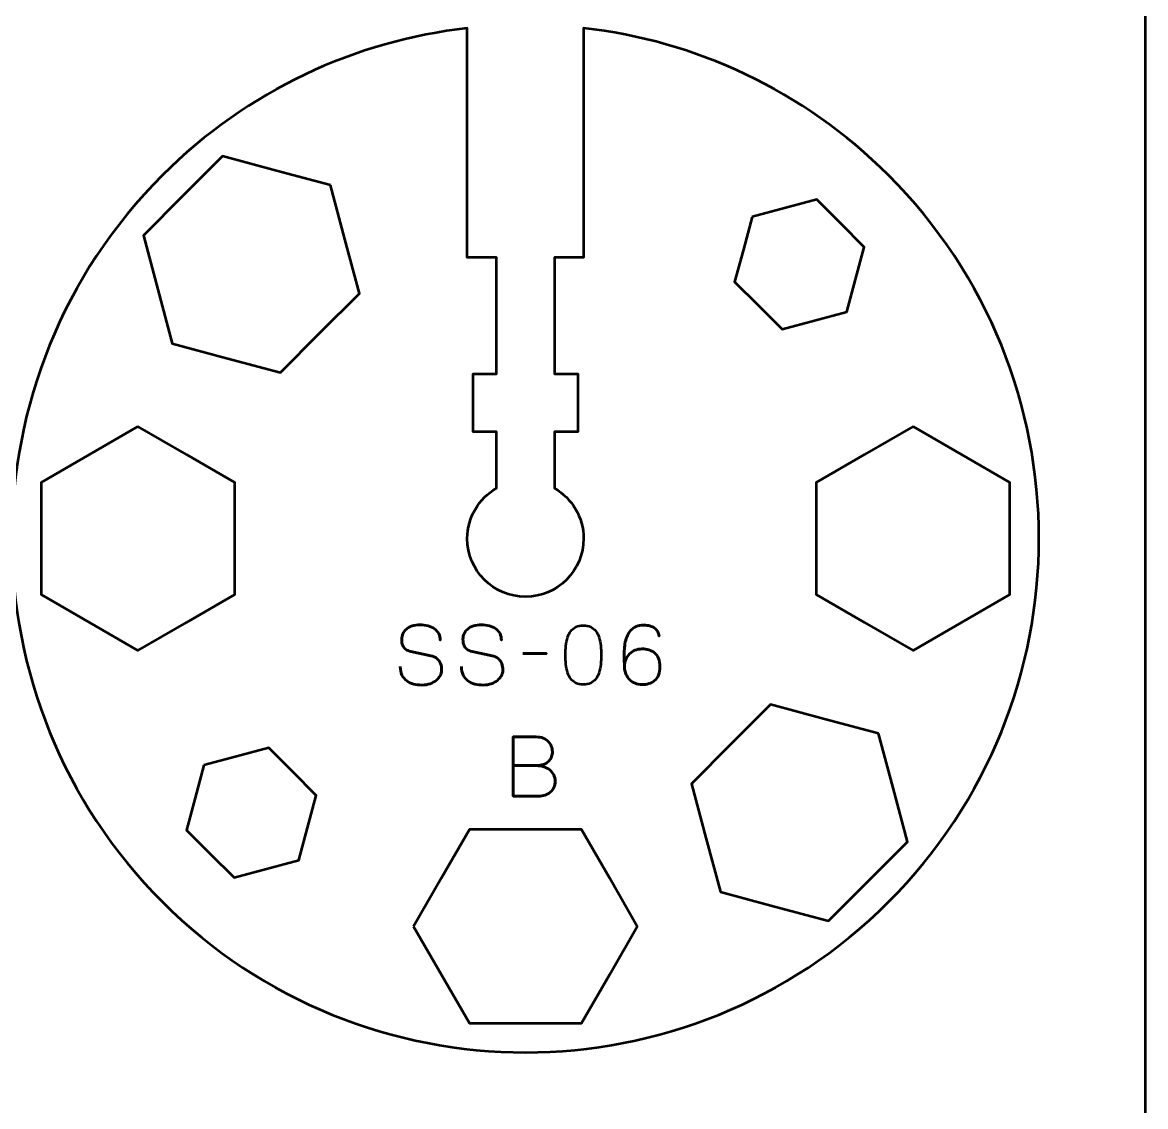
# Model space of a CAD drawing. Header units: centimetres. Extents: x -21 to 0, y -29.7 to 0.
# Drawn here: x -5.8 to 0, y -22.98 to -17.39 of the extents above; entities that cross this region are included whole.
import ezdxf

# ---------------------------------------------------------------- set-up
doc = ezdxf.new("R2010")
doc.units = ezdxf.units.CM
doc.header["$MEASUREMENT"] = 0
doc.layers.add('Layer 1', color=7, linetype='Continuous')

msp = doc.modelspace()

# ---------------------------------------------------------------- linework, layer by layer
at = {"layer": 'Layer 1', "color": 1, "lineweight": 53}
msp.add_open_spline([(-21.00003, -29.19995), (-21.00003, -29.19995), (-21.00003, -2.29992), (-21.00003, -2.29992), (-21.00003, -2.29992), (-21.00003, -2.21709), (-20.93286, -2.14992), (-20.85003, -2.14992), (-20.85003, -2.14992), (-20.7672, -2.14992), (-20.70003, -2.08275), (-20.70003, -1.99992), (-20.70003, -1.99992), (-20.70003, -1.91709), (-20.7672, -1.84992), (-20.85003, -1.84992), (-20.85003, -1.84992), (-20.93286, -1.84992), (-21.00003, -1.78275), (-21.00003, -1.69992), (-21.00003, -1.69992), (-21.00003, -1.61709), (-20.93286, -1.54992), (-20.85003, -1.54992), (-20.85003, -1.54992), (-20.7672, -1.54992), (-20.70003, -1.48275), (-20.70003, -1.39992), (-20.70003, -1.39992), (-20.70003, -1.31709), (-20.7672, -1.24992), (-20.85003, -1.24992), (-20.85003, -1.24992), (-20.93286, -1.24992), (-21.00003, -1.18275), (-21.00003, -1.09992), (-21.00003, -1.09992), (-21.00003, -1.09992), (-21.00003, -0.49992), (-21.00003, -0.49992), (-21.00003, -0.49992), (-21.00003, -0.22295), (-20.77694, 0.00004), (-20.49994, 0.00004), (-20.49994, 0.00004), (-20.49994, 0.00004), (-0.50008, 0.00004), (-0.50008, 0.00004), (-0.50008, 0.00004), (-0.22294, 0.00004), (0.00002, -0.22295), (0.00002, -0.49992), (0.00002, -0.49992), (0.00002, -0.49992), (0.00002, -29.19995), (0.00002, -29.19995), (0.00002, -29.19995), (0.00002, -29.47695), (-0.22294, -29.70004), (-0.50008, -29.70004), (-0.50008, -29.70004), (-0.50008, -29.70004), (-20.49994, -29.70004), (-20.49994, -29.70004), (-20.49994, -29.70004), (-20.77694, -29.70004), (-21.00003, -29.47695), (-21.00003, -29.19995)], degree=3, knots=[0, 0, 0, 0, 0.0588235, 0.0588235, 0.0588235, 0.0588235, 0.1176471, 0.1176471, 0.1176471, 0.1176471, 0.1764706, 0.1764706, 0.1764706, 0.1764706, 0.2352941, 0.2352941, 0.2352941, 0.2352941, 0.2941176, 0.2941176, 0.2941176, 0.2941176, 0.3529412, 0.3529412, 0.3529412, 0.3529412, 0.4117647, 0.4117647, 0.4117647, 0.4117647, 0.4705882, 0.4705882, 0.4705882, 0.4705882, 0.5294118, 0.5294118, 0.5294118, 0.5294118, 0.5882353, 0.5882353, 0.5882353, 0.5882353, 0.6470588, 0.6470588, 0.6470588, 0.6470588, 0.7058824, 0.7058824, 0.7058824, 0.7058824, 0.7647059, 0.7647059, 0.7647059, 0.7647059, 0.8235294, 0.8235294, 0.8235294, 0.8235294, 0.8823529, 0.8823529, 0.8823529, 0.8823529, 0.9411765, 0.9411765, 0.9411765, 0.9411765, 1, 1, 1, 1], dxfattribs=at)
at = {"layer": 'Layer 1', "color": 3, "lineweight": 53}
msp.add_open_spline([(-5.0738, -18.17608), (-4.63287, -17.73515), (-4.07507, -17.48229), (-3.5, -17.41718), (-3.5, -17.41718), (-3.5, -17.41718), (-3.5, -18.59992), (-3.5, -18.59992), (-3.5, -18.59992), (-3.5, -18.59992), (-3.34999, -18.59992), (-3.34999, -18.59992), (-3.34999, -18.59992), (-3.34999, -18.59992), (-3.34999, -19.19986), (-3.34999, -19.19986), (-3.34999, -19.19986), (-3.34999, -19.19986), (-3.47, -19.19986), (-3.47, -19.19986), (-3.47, -19.19986), (-3.47, -19.19986), (-3.47, -19.49986), (-3.47, -19.49986), (-3.47, -19.49986), (-3.47, -19.49986), (-3.34999, -19.49986), (-3.34999, -19.49986), (-3.34999, -19.49986), (-3.34999, -19.49986), (-3.34999, -19.79001), (-3.34999, -19.79001), (-3.34999, -19.79001), (-3.43965, -19.84189), (-3.49999, -19.93884), (-3.49999, -20.04986), (-3.49999, -20.04986), (-3.49999, -20.21552), (-3.36565, -20.34986), (-3.19999, -20.34986), (-3.19999, -20.34986), (-3.03433, -20.34986), (-2.89999, -20.21552), (-2.89999, -20.04986), (-2.89999, -20.04986), (-2.89999, -19.93884), (-2.96033, -19.84189), (-3.04999, -19.79001), (-3.04999, -19.79001), (-3.04999, -19.79001), (-3.04999, -19.49986), (-3.04999, -19.49986), (-3.04999, -19.49986), (-3.04999, -19.49986), (-2.93, -19.49986), (-2.93, -19.49986), (-2.93, -19.49986), (-2.93, -19.49986), (-2.93, -19.19986), (-2.93, -19.19986), (-2.93, -19.19986), (-2.93, -19.19986), (-3.04999, -19.19986), (-3.04999, -19.19986), (-3.04999, -19.19986), (-3.04999, -19.19986), (-3.04999, -18.59992), (-3.04999, -18.59992), (-3.04999, -18.59992), (-3.04999, -18.59992), (-2.9, -18.59992), (-2.9, -18.59992), (-2.9, -18.59992), (-2.9, -18.59992), (-2.9, -17.41716), (-2.9, -17.41716), (-2.9, -17.41716), (-2.32492, -17.48224), (-1.7671, -17.73515), (-1.32614, -18.17611), (-1.32614, -18.17611), (-0.29144, -19.21081), (-0.29144, -20.88905), (-1.32614, -21.92375), (-1.32614, -21.92375), (-2.36087, -22.95848), (-4.0391, -22.95848), (-5.0738, -21.92378), (-5.0738, -21.92378), (-6.10853, -20.88905), (-6.10853, -19.21081), (-5.0738, -18.17608)], degree=3, knots=[0, 0, 0, 0, 0.0434783, 0.0434783, 0.0434783, 0.0434783, 0.0869565, 0.0869565, 0.0869565, 0.0869565, 0.1304348, 0.1304348, 0.1304348, 0.1304348, 0.173913, 0.173913, 0.173913, 0.173913, 0.2173913, 0.2173913, 0.2173913, 0.2173913, 0.2608696, 0.2608696, 0.2608696, 0.2608696, 0.3043478, 0.3043478, 0.3043478, 0.3043478, 0.3478261, 0.3478261, 0.3478261, 0.3478261, 0.3913043, 0.3913043, 0.3913043, 0.3913043, 0.4347826, 0.4347826, 0.4347826, 0.4347826, 0.4782609, 0.4782609, 0.4782609, 0.4782609, 0.5217391, 0.5217391, 0.5217391, 0.5217391, 0.5652174, 0.5652174, 0.5652174, 0.5652174, 0.6086957, 0.6086957, 0.6086957, 0.6086957, 0.6521739, 0.6521739, 0.6521739, 0.6521739, 0.6956522, 0.6956522, 0.6956522, 0.6956522, 0.7391304, 0.7391304, 0.7391304, 0.7391304, 0.7826087, 0.7826087, 0.7826087, 0.7826087, 0.826087, 0.826087, 0.826087, 0.826087, 0.8695652, 0.8695652, 0.8695652, 0.8695652, 0.9130435, 0.9130435, 0.9130435, 0.9130435, 0.9565217, 0.9565217, 0.9565217, 0.9565217, 1, 1, 1, 1], dxfattribs=at)
at = {"layer": 'Layer 1', "lineweight": 53}
for points in [[(-4.20596, -18.22746), (-4.20596, -18.22746), (-4.13125, -18.5063), (-4.13125, -18.5063), (-4.13125, -18.5063), (-4.13125, -18.5063), (-4.05653, -18.78514), (-4.05653, -18.78514), (-4.05653, -18.78514), (-4.05653, -18.78514), (-4.26066, -18.98926), (-4.26066, -18.98926), (-4.26066, -18.98926), (-4.26066, -18.98926), (-4.46478, -19.19339), (-4.46478, -19.19339), (-4.46478, -19.19339), (-4.46478, -19.19339), (-4.74362, -19.11867), (-4.74362, -19.11867), (-4.74362, -19.11867), (-4.74362, -19.11867), (-5.02246, -19.04396), (-5.02246, -19.04396), (-5.02246, -19.04396), (-5.02246, -19.04396), (-5.09717, -18.76512), (-5.09717, -18.76512), (-5.09717, -18.76512), (-5.09717, -18.76512), (-5.17189, -18.48628), (-5.17189, -18.48628), (-5.17189, -18.48628), (-5.17189, -18.48628), (-4.96776, -18.28216), (-4.96776, -18.28216), (-4.96776, -18.28216), (-4.96776, -18.28216), (-4.76364, -18.07803), (-4.76364, -18.07803), (-4.76364, -18.07803), (-4.76364, -18.07803), (-4.4848, -18.15275), (-4.4848, -18.15275), (-4.4848, -18.15275), (-4.4848, -18.15275), (-4.20596, -18.22746), (-4.20596, -18.22746)], [(-2.03073, -18.39077), (-2.03073, -18.39077), (-1.86343, -18.34594), (-1.86343, -18.34594), (-1.86343, -18.34594), (-1.86343, -18.34594), (-1.69613, -18.30111), (-1.69613, -18.30111), (-1.69613, -18.30111), (-1.69613, -18.30111), (-1.57365, -18.42358), (-1.57365, -18.42358), (-1.57365, -18.42358), (-1.57365, -18.42358), (-1.45118, -18.54606), (-1.45118, -18.54606), (-1.45118, -18.54606), (-1.45118, -18.54606), (-1.49601, -18.71336), (-1.49601, -18.71336), (-1.49601, -18.71336), (-1.49601, -18.71336), (-1.54084, -18.88066), (-1.54084, -18.88066), (-1.54084, -18.88066), (-1.54084, -18.88066), (-1.70814, -18.92549), (-1.70814, -18.92549), (-1.70814, -18.92549), (-1.70814, -18.92549), (-1.87544, -18.97032), (-1.87544, -18.97032), (-1.87544, -18.97032), (-1.87544, -18.97032), (-1.99792, -18.84785), (-1.99792, -18.84785), (-1.99792, -18.84785), (-1.99792, -18.84785), (-2.12039, -18.72537), (-2.12039, -18.72537), (-2.12039, -18.72537), (-2.12039, -18.72537), (-2.07556, -18.55807), (-2.07556, -18.55807), (-2.07556, -18.55807), (-2.07556, -18.55807), (-2.03073, -18.39077), (-2.03073, -18.39077)], [(-5.2, -19.47257), (-5.2, -19.47257), (-4.95, -19.61691), (-4.95, -19.61691), (-4.95, -19.61691), (-4.95, -19.61691), (-4.7, -19.76125), (-4.7, -19.76125), (-4.7, -19.76125), (-4.7, -19.76125), (-4.7, -20.04992), (-4.7, -20.04992), (-4.7, -20.04992), (-4.7, -20.04992), (-4.7, -20.3386), (-4.7, -20.3386), (-4.7, -20.3386), (-4.7, -20.3386), (-4.95, -20.48294), (-4.95, -20.48294), (-4.95, -20.48294), (-4.95, -20.48294), (-5.2, -20.62727), (-5.2, -20.62727), (-5.2, -20.62727), (-5.2, -20.62727), (-5.44999, -20.48294), (-5.44999, -20.48294), (-5.44999, -20.48294), (-5.44999, -20.48294), (-5.7, -20.3386), (-5.7, -20.3386), (-5.7, -20.3386), (-5.7, -20.3386), (-5.7, -20.04992), (-5.7, -20.04992), (-5.7, -20.04992), (-5.7, -20.04992), (-5.7, -19.76125), (-5.7, -19.76125), (-5.7, -19.76125), (-5.7, -19.76125), (-5.44999, -19.61691), (-5.44999, -19.61691), (-5.44999, -19.61691), (-5.44999, -19.61691), (-5.2, -19.47257), (-5.2, -19.47257)], [(-1.2, -19.47257), (-1.2, -19.47257), (-0.95, -19.61691), (-0.95, -19.61691), (-0.95, -19.61691), (-0.95, -19.61691), (-0.7, -19.76125), (-0.7, -19.76125), (-0.7, -19.76125), (-0.7, -19.76125), (-0.7, -20.04992), (-0.7, -20.04992), (-0.7, -20.04992), (-0.7, -20.04992), (-0.7, -20.3386), (-0.7, -20.3386), (-0.7, -20.3386), (-0.7, -20.3386), (-0.95, -20.48294), (-0.95, -20.48294), (-0.95, -20.48294), (-0.95, -20.48294), (-1.2, -20.62727), (-1.2, -20.62727), (-1.2, -20.62727), (-1.2, -20.62727), (-1.44999, -20.48294), (-1.44999, -20.48294), (-1.44999, -20.48294), (-1.44999, -20.48294), (-1.7, -20.3386), (-1.7, -20.3386), (-1.7, -20.3386), (-1.7, -20.3386), (-1.7, -20.04992), (-1.7, -20.04992), (-1.7, -20.04992), (-1.7, -20.04992), (-1.7, -19.76125), (-1.7, -19.76125), (-1.7, -19.76125), (-1.7, -19.76125), (-1.44999, -19.61691), (-1.44999, -19.61691), (-1.44999, -19.61691), (-1.44999, -19.61691), (-1.2, -19.47257), (-1.2, -19.47257)], [(-1.37753, -21.05589), (-1.37753, -21.05589), (-1.30282, -21.33473), (-1.30282, -21.33473), (-1.30282, -21.33473), (-1.30282, -21.33473), (-1.2281, -21.61357), (-1.2281, -21.61357), (-1.2281, -21.61357), (-1.2281, -21.61357), (-1.43223, -21.81769), (-1.43223, -21.81769), (-1.43223, -21.81769), (-1.43223, -21.81769), (-1.63635, -22.02182), (-1.63635, -22.02182), (-1.63635, -22.02182), (-1.63635, -22.02182), (-1.91519, -21.9471), (-1.91519, -21.9471), (-1.91519, -21.9471), (-1.91519, -21.9471), (-2.19403, -21.87239), (-2.19403, -21.87239), (-2.19403, -21.87239), (-2.19403, -21.87239), (-2.26874, -21.59355), (-2.26874, -21.59355), (-2.26874, -21.59355), (-2.26874, -21.59355), (-2.34346, -21.31471), (-2.34346, -21.31471), (-2.34346, -21.31471), (-2.34346, -21.31471), (-2.13934, -21.11058), (-2.13934, -21.11058), (-2.13934, -21.11058), (-2.13934, -21.11058), (-1.93521, -20.90646), (-1.93521, -20.90646), (-1.93521, -20.90646), (-1.93521, -20.90646), (-1.65637, -20.98118), (-1.65637, -20.98118), (-1.65637, -20.98118), (-1.65637, -20.98118), (-1.37753, -21.05589), (-1.37753, -21.05589)], [(-4.85915, -21.21918), (-4.85915, -21.21918), (-4.69185, -21.17435), (-4.69185, -21.17435), (-4.69185, -21.17435), (-4.69185, -21.17435), (-4.52455, -21.12952), (-4.52455, -21.12952), (-4.52455, -21.12952), (-4.52455, -21.12952), (-4.40207, -21.25199), (-4.40207, -21.25199), (-4.40207, -21.25199), (-4.40207, -21.25199), (-4.2796, -21.37447), (-4.2796, -21.37447), (-4.2796, -21.37447), (-4.2796, -21.37447), (-4.32443, -21.54177), (-4.32443, -21.54177), (-4.32443, -21.54177), (-4.32443, -21.54177), (-4.36926, -21.70907), (-4.36926, -21.70907), (-4.36926, -21.70907), (-4.36926, -21.70907), (-4.53656, -21.7539), (-4.53656, -21.7539), (-4.53656, -21.7539), (-4.53656, -21.7539), (-4.70386, -21.79873), (-4.70386, -21.79873), (-4.70386, -21.79873), (-4.70386, -21.79873), (-4.82634, -21.67626), (-4.82634, -21.67626), (-4.82634, -21.67626), (-4.82634, -21.67626), (-4.94881, -21.55378), (-4.94881, -21.55378), (-4.94881, -21.55378), (-4.94881, -21.55378), (-4.90398, -21.38648), (-4.90398, -21.38648), (-4.90398, -21.38648), (-4.90398, -21.38648), (-4.85915, -21.21918), (-4.85915, -21.21918)], [(-3.77735, -22.04992), (-3.77735, -22.04992), (-3.63301, -21.79993), (-3.63301, -21.79993), (-3.63301, -21.79993), (-3.63301, -21.79993), (-3.48867, -21.54992), (-3.48867, -21.54992), (-3.48867, -21.54992), (-3.48867, -21.54992), (-3.2, -21.54992), (-3.2, -21.54992), (-3.2, -21.54992), (-3.2, -21.54992), (-2.91132, -21.54992), (-2.91132, -21.54992), (-2.91132, -21.54992), (-2.91132, -21.54992), (-2.76698, -21.79993), (-2.76698, -21.79993), (-2.76698, -21.79993), (-2.76698, -21.79993), (-2.62265, -22.04992), (-2.62265, -22.04992), (-2.62265, -22.04992), (-2.62265, -22.04992), (-2.76698, -22.29992), (-2.76698, -22.29992), (-2.76698, -22.29992), (-2.76698, -22.29992), (-2.91132, -22.54992), (-2.91132, -22.54992), (-2.91132, -22.54992), (-2.91132, -22.54992), (-3.2, -22.54992), (-3.2, -22.54992), (-3.2, -22.54992), (-3.2, -22.54992), (-3.48867, -22.54992), (-3.48867, -22.54992), (-3.48867, -22.54992), (-3.48867, -22.54992), (-3.63301, -22.29992), (-3.63301, -22.29992), (-3.63301, -22.29992), (-3.63301, -22.29992), (-3.77735, -22.04992), (-3.77735, -22.04992)]]:
    msp.add_open_spline(points, degree=3, knots=[0, 0, 0, 0, 0.0833333, 0.0833333, 0.0833333, 0.0833333, 0.1666667, 0.1666667, 0.1666667, 0.1666667, 0.25, 0.25, 0.25, 0.25, 0.3333333, 0.3333333, 0.3333333, 0.3333333, 0.4166667, 0.4166667, 0.4166667, 0.4166667, 0.5, 0.5, 0.5, 0.5, 0.5833333, 0.5833333, 0.5833333, 0.5833333, 0.6666667, 0.6666667, 0.6666667, 0.6666667, 0.75, 0.75, 0.75, 0.75, 0.8333333, 0.8333333, 0.8333333, 0.8333333, 0.9166667, 0.9166667, 0.9166667, 0.9166667, 1, 1, 1, 1], dxfattribs=at)
at = {"layer": 'Layer 1', "color": 5, "lineweight": 53}
for points, knots in [([(-3.84624, -20.71048), (-3.8461, -20.72735), (-3.84314, -20.74181), (-3.83721, -20.75388), (-3.83721, -20.75388), (-3.83135, -20.76587), (-3.82317, -20.77568), (-3.81287, -20.7833), (-3.81287, -20.7833), (-3.8025, -20.79085), (-3.79057, -20.79642), (-3.7771, -20.80002), (-3.7771, -20.80002), (-3.76369, -20.80355), (-3.7493, -20.80531), (-3.73406, -20.80531), (-3.73406, -20.80531), (-3.71868, -20.80524), (-3.70485, -20.80298), (-3.6925, -20.79868), (-3.6925, -20.79868), (-3.68022, -20.79437), (-3.66971, -20.78859), (-3.66089, -20.78132), (-3.66089, -20.78132), (-3.65214, -20.77405), (-3.64537, -20.76594), (-3.64057, -20.75691), (-3.64057, -20.75691), (-3.63577, -20.74788), (-3.63323, -20.73864), (-3.63288, -20.72911), (-3.63288, -20.72911), (-3.63246, -20.71662), (-3.63429, -20.70519), (-3.63831, -20.69489), (-3.63831, -20.69489), (-3.64234, -20.68459), (-3.64855, -20.67598), (-3.65694, -20.66893), (-3.65694, -20.66893), (-3.66527, -20.66187), (-3.67578, -20.65693), (-3.68834, -20.65418), (-3.68834, -20.65418), (-3.68834, -20.65418), (-3.79205, -20.63174), (-3.79205, -20.63174), (-3.79205, -20.63174), (-3.80179, -20.6297), (-3.81019, -20.62624), (-3.8171, -20.62144), (-3.8171, -20.62144), (-3.82402, -20.61658), (-3.82938, -20.60987), (-3.83305, -20.60126), (-3.83305, -20.60126), (-3.83672, -20.59273), (-3.83862, -20.58186), (-3.83862, -20.56867), (-3.83862, -20.56867), (-3.83862, -20.55865), (-3.83657, -20.5492), (-3.83241, -20.54031), (-3.83241, -20.54031), (-3.82832, -20.53142), (-3.82225, -20.52358), (-3.81428, -20.51667), (-3.81428, -20.51667), (-3.80631, -20.50983), (-3.79643, -20.50446), (-3.78472, -20.50058), (-3.78472, -20.50058), (-3.77293, -20.49663), (-3.75946, -20.49466), (-3.74422, -20.49459), (-3.74422, -20.49459), (-3.72891, -20.49459), (-3.71487, -20.49635), (-3.70203, -20.49988), (-3.70203, -20.49988), (-3.68926, -20.50341), (-3.67818, -20.50849), (-3.66887, -20.51526), (-3.66887, -20.51526), (-3.65955, -20.52203), (-3.65236, -20.53036), (-3.64742, -20.54009), (-3.64742, -20.54009), (-3.64248, -20.5499), (-3.64015, -20.56112), (-3.6405, -20.57375), (-3.6405, -20.57375), (-3.64015, -20.56112), (-3.64248, -20.5499), (-3.64742, -20.54009), (-3.64742, -20.54009), (-3.65236, -20.53036), (-3.65955, -20.52203), (-3.66887, -20.51526), (-3.66887, -20.51526), (-3.67818, -20.50849), (-3.68926, -20.50341), (-3.70203, -20.49988), (-3.70203, -20.49988), (-3.71487, -20.49635), (-3.72891, -20.49459), (-3.74422, -20.49459), (-3.74422, -20.49459), (-3.75946, -20.49466), (-3.77293, -20.49663), (-3.78472, -20.50058), (-3.78472, -20.50058), (-3.79643, -20.50446), (-3.80631, -20.50983), (-3.81428, -20.51667), (-3.81428, -20.51667), (-3.82225, -20.52358), (-3.82832, -20.53142), (-3.83241, -20.54031), (-3.83241, -20.54031), (-3.83657, -20.5492), (-3.83862, -20.55865), (-3.83862, -20.56867), (-3.83862, -20.56867), (-3.83862, -20.58186), (-3.83679, -20.59273), (-3.83326, -20.60119), (-3.83326, -20.60119), (-3.82966, -20.60973), (-3.82437, -20.61636), (-3.81745, -20.62123), (-3.81745, -20.62123), (-3.81054, -20.62603), (-3.80207, -20.62956), (-3.79205, -20.63174), (-3.79205, -20.63174), (-3.79205, -20.63174), (-3.68834, -20.65418), (-3.68834, -20.65418), (-3.68834, -20.65418), (-3.6755, -20.65693), (-3.66491, -20.66187), (-3.65659, -20.66893), (-3.65659, -20.66893), (-3.64819, -20.67598), (-3.64205, -20.68459), (-3.6381, -20.69489), (-3.6381, -20.69489), (-3.63422, -20.70519), (-3.63246, -20.71662), (-3.63288, -20.72911), (-3.63288, -20.72911), (-3.63323, -20.73864), (-3.63577, -20.74788), (-3.64057, -20.75691), (-3.64057, -20.75691), (-3.64537, -20.76594), (-3.65214, -20.77405), (-3.66089, -20.78132), (-3.66089, -20.78132), (-3.66971, -20.78859), (-3.68022, -20.79437), (-3.6925, -20.79868), (-3.6925, -20.79868), (-3.70485, -20.80298), (-3.71868, -20.80524), (-3.73406, -20.80531), (-3.73406, -20.80531), (-3.7493, -20.80531), (-3.76369, -20.80355), (-3.7771, -20.80002), (-3.7771, -20.80002), (-3.79057, -20.79642), (-3.8025, -20.79085), (-3.81287, -20.7833), (-3.81287, -20.7833), (-3.82317, -20.77568), (-3.83135, -20.76587), (-3.83721, -20.75388), (-3.83721, -20.75388), (-3.84314, -20.74181), (-3.8461, -20.72735), (-3.84624, -20.71048)], [0, 0, 0, 0, 0.0217391, 0.0217391, 0.0217391, 0.0217391, 0.0434783, 0.0434783, 0.0434783, 0.0434783, 0.0652174, 0.0652174, 0.0652174, 0.0652174, 0.0869565, 0.0869565, 0.0869565, 0.0869565, 0.1086957, 0.1086957, 0.1086957, 0.1086957, 0.1304348, 0.1304348, 0.1304348, 0.1304348, 0.1521739, 0.1521739, 0.1521739, 0.1521739, 0.173913, 0.173913, 0.173913, 0.173913, 0.1956522, 0.1956522, 0.1956522, 0.1956522, 0.2173913, 0.2173913, 0.2173913, 0.2173913, 0.2391304, 0.2391304, 0.2391304, 0.2391304, 0.2608696, 0.2608696, 0.2608696, 0.2608696, 0.2826087, 0.2826087, 0.2826087, 0.2826087, 0.3043478, 0.3043478, 0.3043478, 0.3043478, 0.326087, 0.326087, 0.326087, 0.326087, 0.3478261, 0.3478261, 0.3478261, 0.3478261, 0.3695652, 0.3695652, 0.3695652, 0.3695652, 0.3913043, 0.3913043, 0.3913043, 0.3913043, 0.4130435, 0.4130435, 0.4130435, 0.4130435, 0.4347826, 0.4347826, 0.4347826, 0.4347826, 0.4565217, 0.4565217, 0.4565217, 0.4565217, 0.4782609, 0.4782609, 0.4782609, 0.4782609, 0.5, 0.5, 0.5, 0.5, 0.5217391, 0.5217391, 0.5217391, 0.5217391, 0.5434783, 0.5434783, 0.5434783, 0.5434783, 0.5652174, 0.5652174, 0.5652174, 0.5652174, 0.5869565, 0.5869565, 0.5869565, 0.5869565, 0.6086957, 0.6086957, 0.6086957, 0.6086957, 0.6304348, 0.6304348, 0.6304348, 0.6304348, 0.6521739, 0.6521739, 0.6521739, 0.6521739, 0.673913, 0.673913, 0.673913, 0.673913, 0.6956522, 0.6956522, 0.6956522, 0.6956522, 0.7173913, 0.7173913, 0.7173913, 0.7173913, 0.7391304, 0.7391304, 0.7391304, 0.7391304, 0.7608696, 0.7608696, 0.7608696, 0.7608696, 0.7826087, 0.7826087, 0.7826087, 0.7826087, 0.8043478, 0.8043478, 0.8043478, 0.8043478, 0.826087, 0.826087, 0.826087, 0.826087, 0.8478261, 0.8478261, 0.8478261, 0.8478261, 0.8695652, 0.8695652, 0.8695652, 0.8695652, 0.8913043, 0.8913043, 0.8913043, 0.8913043, 0.9130435, 0.9130435, 0.9130435, 0.9130435, 0.9347826, 0.9347826, 0.9347826, 0.9347826, 0.9565217, 0.9565217, 0.9565217, 0.9565217, 0.9782609, 0.9782609, 0.9782609, 0.9782609, 1, 1, 1, 1]), ([(-3.53001, -20.71048), (-3.52987, -20.72735), (-3.52691, -20.74181), (-3.52098, -20.75388), (-3.52098, -20.75388), (-3.51512, -20.76587), (-3.50694, -20.77568), (-3.49664, -20.7833), (-3.49664, -20.7833), (-3.48627, -20.79085), (-3.47434, -20.79642), (-3.46087, -20.80002), (-3.46087, -20.80002), (-3.44746, -20.80355), (-3.43307, -20.80531), (-3.41783, -20.80531), (-3.41783, -20.80531), (-3.40245, -20.80524), (-3.38862, -20.80298), (-3.37627, -20.79868), (-3.37627, -20.79868), (-3.36399, -20.79437), (-3.35348, -20.78859), (-3.34466, -20.78132), (-3.34466, -20.78132), (-3.33591, -20.77405), (-3.32914, -20.76594), (-3.32434, -20.75691), (-3.32434, -20.75691), (-3.31954, -20.74788), (-3.317, -20.73864), (-3.31665, -20.72911), (-3.31665, -20.72911), (-3.31623, -20.71662), (-3.31806, -20.70519), (-3.32208, -20.69489), (-3.32208, -20.69489), (-3.32611, -20.68459), (-3.33232, -20.67598), (-3.34071, -20.66893), (-3.34071, -20.66893), (-3.34904, -20.66187), (-3.35955, -20.65693), (-3.37211, -20.65418), (-3.37211, -20.65418), (-3.37211, -20.65418), (-3.47582, -20.63174), (-3.47582, -20.63174), (-3.47582, -20.63174), (-3.48556, -20.6297), (-3.49396, -20.62624), (-3.50087, -20.62144), (-3.50087, -20.62144), (-3.50779, -20.61658), (-3.51315, -20.60987), (-3.51682, -20.60126), (-3.51682, -20.60126), (-3.52049, -20.59273), (-3.52239, -20.58186), (-3.52239, -20.56867), (-3.52239, -20.56867), (-3.52239, -20.55865), (-3.52034, -20.5492), (-3.51618, -20.54031), (-3.51618, -20.54031), (-3.51209, -20.53142), (-3.50602, -20.52358), (-3.49805, -20.51667), (-3.49805, -20.51667), (-3.49008, -20.50983), (-3.4802, -20.50446), (-3.46849, -20.50058), (-3.46849, -20.50058), (-3.4567, -20.49663), (-3.44323, -20.49466), (-3.42799, -20.49459), (-3.42799, -20.49459), (-3.41268, -20.49459), (-3.39864, -20.49635), (-3.3858, -20.49988), (-3.3858, -20.49988), (-3.37303, -20.50341), (-3.36195, -20.50849), (-3.35264, -20.51526), (-3.35264, -20.51526), (-3.34332, -20.52203), (-3.33613, -20.53036), (-3.33119, -20.54009), (-3.33119, -20.54009), (-3.32625, -20.5499), (-3.32392, -20.56112), (-3.32427, -20.57375), (-3.32427, -20.57375), (-3.32392, -20.56112), (-3.32625, -20.5499), (-3.33119, -20.54009), (-3.33119, -20.54009), (-3.33613, -20.53036), (-3.34332, -20.52203), (-3.35264, -20.51526), (-3.35264, -20.51526), (-3.36195, -20.50849), (-3.37303, -20.50341), (-3.3858, -20.49988), (-3.3858, -20.49988), (-3.39864, -20.49635), (-3.41268, -20.49459), (-3.42799, -20.49459), (-3.42799, -20.49459), (-3.44323, -20.49466), (-3.4567, -20.49663), (-3.46849, -20.50058), (-3.46849, -20.50058), (-3.4802, -20.50446), (-3.49008, -20.50983), (-3.49805, -20.51667), (-3.49805, -20.51667), (-3.50602, -20.52358), (-3.51209, -20.53142), (-3.51618, -20.54031), (-3.51618, -20.54031), (-3.52034, -20.5492), (-3.52239, -20.55865), (-3.52239, -20.56867), (-3.52239, -20.56867), (-3.52239, -20.58186), (-3.52056, -20.59273), (-3.51703, -20.60119), (-3.51703, -20.60119), (-3.51343, -20.60973), (-3.50814, -20.61636), (-3.50122, -20.62123), (-3.50122, -20.62123), (-3.49431, -20.62603), (-3.48584, -20.62956), (-3.47582, -20.63174), (-3.47582, -20.63174), (-3.47582, -20.63174), (-3.37211, -20.65418), (-3.37211, -20.65418), (-3.37211, -20.65418), (-3.35927, -20.65693), (-3.34868, -20.66187), (-3.34036, -20.66893), (-3.34036, -20.66893), (-3.33196, -20.67598), (-3.32582, -20.68459), (-3.32187, -20.69489), (-3.32187, -20.69489), (-3.31799, -20.70519), (-3.31623, -20.71662), (-3.31665, -20.72911), (-3.31665, -20.72911), (-3.317, -20.73864), (-3.31954, -20.74788), (-3.32434, -20.75691), (-3.32434, -20.75691), (-3.32914, -20.76594), (-3.33591, -20.77405), (-3.34466, -20.78132), (-3.34466, -20.78132), (-3.35348, -20.78859), (-3.36399, -20.79437), (-3.37627, -20.79868), (-3.37627, -20.79868), (-3.38862, -20.80298), (-3.40245, -20.80524), (-3.41783, -20.80531), (-3.41783, -20.80531), (-3.43307, -20.80531), (-3.44746, -20.80355), (-3.46087, -20.80002), (-3.46087, -20.80002), (-3.47434, -20.79642), (-3.48627, -20.79085), (-3.49664, -20.7833), (-3.49664, -20.7833), (-3.50694, -20.77568), (-3.51512, -20.76587), (-3.52098, -20.75388), (-3.52098, -20.75388), (-3.52691, -20.74181), (-3.52987, -20.72735), (-3.53001, -20.71048)], [0, 0, 0, 0, 0.0217391, 0.0217391, 0.0217391, 0.0217391, 0.0434783, 0.0434783, 0.0434783, 0.0434783, 0.0652174, 0.0652174, 0.0652174, 0.0652174, 0.0869565, 0.0869565, 0.0869565, 0.0869565, 0.1086957, 0.1086957, 0.1086957, 0.1086957, 0.1304348, 0.1304348, 0.1304348, 0.1304348, 0.1521739, 0.1521739, 0.1521739, 0.1521739, 0.173913, 0.173913, 0.173913, 0.173913, 0.1956522, 0.1956522, 0.1956522, 0.1956522, 0.2173913, 0.2173913, 0.2173913, 0.2173913, 0.2391304, 0.2391304, 0.2391304, 0.2391304, 0.2608696, 0.2608696, 0.2608696, 0.2608696, 0.2826087, 0.2826087, 0.2826087, 0.2826087, 0.3043478, 0.3043478, 0.3043478, 0.3043478, 0.326087, 0.326087, 0.326087, 0.326087, 0.3478261, 0.3478261, 0.3478261, 0.3478261, 0.3695652, 0.3695652, 0.3695652, 0.3695652, 0.3913043, 0.3913043, 0.3913043, 0.3913043, 0.4130435, 0.4130435, 0.4130435, 0.4130435, 0.4347826, 0.4347826, 0.4347826, 0.4347826, 0.4565217, 0.4565217, 0.4565217, 0.4565217, 0.4782609, 0.4782609, 0.4782609, 0.4782609, 0.5, 0.5, 0.5, 0.5, 0.5217391, 0.5217391, 0.5217391, 0.5217391, 0.5434783, 0.5434783, 0.5434783, 0.5434783, 0.5652174, 0.5652174, 0.5652174, 0.5652174, 0.5869565, 0.5869565, 0.5869565, 0.5869565, 0.6086957, 0.6086957, 0.6086957, 0.6086957, 0.6304348, 0.6304348, 0.6304348, 0.6304348, 0.6521739, 0.6521739, 0.6521739, 0.6521739, 0.673913, 0.673913, 0.673913, 0.673913, 0.6956522, 0.6956522, 0.6956522, 0.6956522, 0.7173913, 0.7173913, 0.7173913, 0.7173913, 0.7391304, 0.7391304, 0.7391304, 0.7391304, 0.7608696, 0.7608696, 0.7608696, 0.7608696, 0.7826087, 0.7826087, 0.7826087, 0.7826087, 0.8043478, 0.8043478, 0.8043478, 0.8043478, 0.826087, 0.826087, 0.826087, 0.826087, 0.8478261, 0.8478261, 0.8478261, 0.8478261, 0.8695652, 0.8695652, 0.8695652, 0.8695652, 0.8913043, 0.8913043, 0.8913043, 0.8913043, 0.9130435, 0.9130435, 0.9130435, 0.9130435, 0.9347826, 0.9347826, 0.9347826, 0.9347826, 0.9565217, 0.9565217, 0.9565217, 0.9565217, 0.9782609, 0.9782609, 0.9782609, 0.9782609, 1, 1, 1, 1]), ([(-2.90136, -20.80277), (-2.88655, -20.8027), (-2.87378, -20.80009), (-2.86312, -20.79501), (-2.86312, -20.79501), (-2.85254, -20.78993), (-2.84372, -20.78266), (-2.83667, -20.77342), (-2.83667, -20.77342), (-2.82968, -20.76411), (-2.82418, -20.7531), (-2.82009, -20.7404), (-2.82009, -20.7404), (-2.81606, -20.7277), (-2.81317, -20.7138), (-2.81155, -20.69856), (-2.81155, -20.69856), (-2.80985, -20.68332), (-2.80901, -20.6673), (-2.80908, -20.65037), (-2.80908, -20.65037), (-2.80901, -20.63351), (-2.80985, -20.61749), (-2.81155, -20.60232), (-2.81155, -20.60232), (-2.81317, -20.58715), (-2.81606, -20.57318), (-2.82009, -20.56048), (-2.82009, -20.56048), (-2.82418, -20.54785), (-2.82968, -20.53685), (-2.83667, -20.52746), (-2.83667, -20.52746), (-2.84372, -20.51815), (-2.85254, -20.51088), (-2.86312, -20.5058), (-2.86312, -20.5058), (-2.87378, -20.50065), (-2.88655, -20.49804), (-2.90136, -20.49797), (-2.90136, -20.49797), (-2.91618, -20.49804), (-2.92895, -20.50065), (-2.93961, -20.5058), (-2.93961, -20.5058), (-2.95019, -20.51088), (-2.95901, -20.51815), (-2.96606, -20.52746), (-2.96606, -20.52746), (-2.97305, -20.53685), (-2.97855, -20.54785), (-2.98264, -20.56048), (-2.98264, -20.56048), (-2.98667, -20.57318), (-2.98956, -20.58715), (-2.99118, -20.60232), (-2.99118, -20.60232), (-2.99287, -20.61749), (-2.99372, -20.63351), (-2.99365, -20.65037), (-2.99365, -20.65037), (-2.99372, -20.6673), (-2.99287, -20.68332), (-2.99118, -20.69856), (-2.99118, -20.69856), (-2.98956, -20.7138), (-2.98667, -20.7277), (-2.98264, -20.7404), (-2.98264, -20.7404), (-2.97855, -20.7531), (-2.97305, -20.76411), (-2.96606, -20.77342), (-2.96606, -20.77342), (-2.95901, -20.78266), (-2.95019, -20.78993), (-2.93961, -20.79501), (-2.93961, -20.79501), (-2.92895, -20.80009), (-2.91618, -20.8027), (-2.90136, -20.80277)], [0, 0, 0, 0, 0.05, 0.05, 0.05, 0.05, 0.1, 0.1, 0.1, 0.1, 0.15, 0.15, 0.15, 0.15, 0.2, 0.2, 0.2, 0.2, 0.25, 0.25, 0.25, 0.25, 0.3, 0.3, 0.3, 0.3, 0.35, 0.35, 0.35, 0.35, 0.4, 0.4, 0.4, 0.4, 0.45, 0.45, 0.45, 0.45, 0.5, 0.5, 0.5, 0.5, 0.55, 0.55, 0.55, 0.55, 0.6, 0.6, 0.6, 0.6, 0.65, 0.65, 0.65, 0.65, 0.7, 0.7, 0.7, 0.7, 0.75, 0.75, 0.75, 0.75, 0.8, 0.8, 0.8, 0.8, 0.85, 0.85, 0.85, 0.85, 0.9, 0.9, 0.9, 0.9, 0.95, 0.95, 0.95, 0.95, 1, 1, 1, 1]), ([(-2.90136, -20.80277), (-2.88655, -20.8027), (-2.87378, -20.80009), (-2.86312, -20.79501), (-2.86312, -20.79501), (-2.85254, -20.78993), (-2.84372, -20.78266), (-2.83667, -20.77342), (-2.83667, -20.77342), (-2.82968, -20.76411), (-2.82418, -20.7531), (-2.82009, -20.7404), (-2.82009, -20.7404), (-2.81606, -20.7277), (-2.81317, -20.7138), (-2.81155, -20.69856), (-2.81155, -20.69856), (-2.80985, -20.68332), (-2.80901, -20.6673), (-2.80908, -20.65037), (-2.80908, -20.65037), (-2.80901, -20.63351), (-2.80985, -20.61749), (-2.81155, -20.60232), (-2.81155, -20.60232), (-2.81317, -20.58715), (-2.81606, -20.57318), (-2.82009, -20.56048), (-2.82009, -20.56048), (-2.82418, -20.54785), (-2.82968, -20.53685), (-2.83667, -20.52746), (-2.83667, -20.52746), (-2.84372, -20.51815), (-2.85254, -20.51088), (-2.86312, -20.5058), (-2.86312, -20.5058), (-2.87378, -20.50065), (-2.88655, -20.49804), (-2.90136, -20.49797), (-2.90136, -20.49797), (-2.91618, -20.49804), (-2.92895, -20.50065), (-2.93961, -20.5058), (-2.93961, -20.5058), (-2.95019, -20.51088), (-2.95901, -20.51815), (-2.96606, -20.52746), (-2.96606, -20.52746), (-2.97305, -20.53685), (-2.97855, -20.54785), (-2.98264, -20.56048), (-2.98264, -20.56048), (-2.98667, -20.57318), (-2.98956, -20.58715), (-2.99118, -20.60232), (-2.99118, -20.60232), (-2.99287, -20.61749), (-2.99372, -20.63351), (-2.99365, -20.65037), (-2.99365, -20.65037), (-2.99372, -20.6673), (-2.99287, -20.68332), (-2.99118, -20.69856), (-2.99118, -20.69856), (-2.98956, -20.7138), (-2.98667, -20.7277), (-2.98264, -20.7404), (-2.98264, -20.7404), (-2.97855, -20.7531), (-2.97305, -20.76411), (-2.96606, -20.77342), (-2.96606, -20.77342), (-2.95901, -20.78266), (-2.95019, -20.78993), (-2.93961, -20.79501), (-2.93961, -20.79501), (-2.92895, -20.80009), (-2.91618, -20.8027), (-2.90136, -20.80277)], [0, 0, 0, 0, 0.05, 0.05, 0.05, 0.05, 0.1, 0.1, 0.1, 0.1, 0.15, 0.15, 0.15, 0.15, 0.2, 0.2, 0.2, 0.2, 0.25, 0.25, 0.25, 0.25, 0.3, 0.3, 0.3, 0.3, 0.35, 0.35, 0.35, 0.35, 0.4, 0.4, 0.4, 0.4, 0.45, 0.45, 0.45, 0.45, 0.5, 0.5, 0.5, 0.5, 0.55, 0.55, 0.55, 0.55, 0.6, 0.6, 0.6, 0.6, 0.65, 0.65, 0.65, 0.65, 0.7, 0.7, 0.7, 0.7, 0.75, 0.75, 0.75, 0.75, 0.8, 0.8, 0.8, 0.8, 0.85, 0.85, 0.85, 0.85, 0.9, 0.9, 0.9, 0.9, 0.95, 0.95, 0.95, 0.95, 1, 1, 1, 1]), ([(-2.68885, -20.71091), (-2.68878, -20.69708), (-2.68653, -20.68459), (-2.68201, -20.6733), (-2.68201, -20.6733), (-2.67757, -20.66208), (-2.67129, -20.65242), (-2.66317, -20.6443), (-2.66317, -20.6443), (-2.65513, -20.63626), (-2.6456, -20.63005), (-2.63474, -20.62568), (-2.63474, -20.62568), (-2.62387, -20.6213), (-2.61195, -20.61912), (-2.59911, -20.61904), (-2.59911, -20.61904), (-2.5862, -20.61897), (-2.57413, -20.6206), (-2.56291, -20.62384), (-2.56291, -20.62384), (-2.55169, -20.62702), (-2.54189, -20.63224), (-2.53335, -20.63944), (-2.53335, -20.63944), (-2.52481, -20.64656), (-2.51811, -20.65602), (-2.51331, -20.6678), (-2.51331, -20.6678), (-2.50852, -20.67958), (-2.50605, -20.6939), (-2.50598, -20.71091), (-2.50598, -20.71091), (-2.50605, -20.72791), (-2.50852, -20.74223), (-2.51331, -20.75402), (-2.51331, -20.75402), (-2.51811, -20.7658), (-2.52481, -20.77525), (-2.53335, -20.78238), (-2.53335, -20.78238), (-2.54189, -20.78958), (-2.55169, -20.7948), (-2.56291, -20.79797), (-2.56291, -20.79797), (-2.57413, -20.80122), (-2.5862, -20.80284), (-2.59911, -20.80277), (-2.59911, -20.80277), (-2.61195, -20.8027), (-2.62373, -20.80051), (-2.63453, -20.79614), (-2.63453, -20.79614), (-2.64525, -20.79176), (-2.65456, -20.78555), (-2.66254, -20.77744), (-2.66254, -20.77744), (-2.67051, -20.7694), (-2.67679, -20.75973), (-2.6813, -20.74844), (-2.6813, -20.74844), (-2.68589, -20.73722), (-2.68836, -20.72474), (-2.68885, -20.71091), (-2.68885, -20.71091), (-2.68914, -20.70392), (-2.68949, -20.6956), (-2.68998, -20.68593), (-2.68998, -20.68593), (-2.69048, -20.67619), (-2.69076, -20.66561), (-2.69083, -20.65425), (-2.69083, -20.65425), (-2.6909, -20.64282), (-2.69055, -20.63104), (-2.68963, -20.61897), (-2.68963, -20.61897), (-2.68878, -20.60684), (-2.68709, -20.59491), (-2.68462, -20.58313), (-2.68462, -20.58313), (-2.68215, -20.57142), (-2.67862, -20.56034), (-2.67397, -20.54997), (-2.67397, -20.54997), (-2.66931, -20.5396), (-2.66331, -20.53043), (-2.6559, -20.52245), (-2.6559, -20.52245), (-2.64843, -20.51448), (-2.63932, -20.5082), (-2.62853, -20.50362), (-2.62853, -20.50362), (-2.61773, -20.4991), (-2.60496, -20.49677), (-2.59022, -20.4967), (-2.59022, -20.4967), (-2.57738, -20.49677), (-2.56651, -20.49804), (-2.55748, -20.50051), (-2.55748, -20.50051), (-2.54845, -20.50298), (-2.54104, -20.5063), (-2.53511, -20.51039), (-2.53511, -20.51039), (-2.52926, -20.51455), (-2.5246, -20.51907), (-2.52122, -20.52408), (-2.52122, -20.52408), (-2.51783, -20.52902), (-2.51529, -20.53403), (-2.51374, -20.53904), (-2.51374, -20.53904), (-2.51211, -20.54404), (-2.51106, -20.5487), (-2.51063, -20.55301), (-2.51063, -20.55301), (-2.51106, -20.5487), (-2.51211, -20.54404), (-2.51374, -20.53904), (-2.51374, -20.53904), (-2.51529, -20.53403), (-2.51783, -20.52902), (-2.52122, -20.52408), (-2.52122, -20.52408), (-2.5246, -20.51907), (-2.52926, -20.51455), (-2.53511, -20.51039), (-2.53511, -20.51039), (-2.54104, -20.5063), (-2.54845, -20.50298), (-2.55748, -20.50051), (-2.55748, -20.50051), (-2.56651, -20.49804), (-2.57738, -20.49677), (-2.59022, -20.4967), (-2.59022, -20.4967), (-2.60496, -20.49677), (-2.61773, -20.4991), (-2.62853, -20.50362), (-2.62853, -20.50362), (-2.63932, -20.5082), (-2.64843, -20.51448), (-2.6559, -20.52245), (-2.6559, -20.52245), (-2.66331, -20.53043), (-2.66931, -20.5396), (-2.67397, -20.54997), (-2.67397, -20.54997), (-2.67862, -20.56034), (-2.68215, -20.57142), (-2.68462, -20.58313), (-2.68462, -20.58313), (-2.68709, -20.59491), (-2.68878, -20.60684), (-2.68963, -20.61897), (-2.68963, -20.61897), (-2.69055, -20.63104), (-2.6909, -20.64282), (-2.69083, -20.65425), (-2.69083, -20.65425), (-2.69076, -20.66561), (-2.69048, -20.67619), (-2.68998, -20.68593), (-2.68998, -20.68593), (-2.68949, -20.6956), (-2.68914, -20.70392), (-2.68885, -20.71091), (-2.68885, -20.71091), (-2.68836, -20.72474), (-2.68589, -20.73722), (-2.6813, -20.74844), (-2.6813, -20.74844), (-2.67679, -20.75973), (-2.67051, -20.7694), (-2.66254, -20.77744), (-2.66254, -20.77744), (-2.65456, -20.78555), (-2.64525, -20.79176), (-2.63453, -20.79614), (-2.63453, -20.79614), (-2.62373, -20.80051), (-2.61195, -20.8027), (-2.59911, -20.80277), (-2.59911, -20.80277), (-2.5862, -20.80284), (-2.57413, -20.80122), (-2.56291, -20.79797), (-2.56291, -20.79797), (-2.55169, -20.7948), (-2.54189, -20.78958), (-2.53335, -20.78238), (-2.53335, -20.78238), (-2.52481, -20.77525), (-2.51811, -20.7658), (-2.51331, -20.75402), (-2.51331, -20.75402), (-2.50852, -20.74223), (-2.50605, -20.72791), (-2.50598, -20.71091), (-2.50598, -20.71091), (-2.50605, -20.6939), (-2.50852, -20.67958), (-2.51331, -20.6678), (-2.51331, -20.6678), (-2.51811, -20.65602), (-2.52481, -20.64656), (-2.53335, -20.63944), (-2.53335, -20.63944), (-2.54189, -20.63224), (-2.55169, -20.62702), (-2.56291, -20.62384), (-2.56291, -20.62384), (-2.57413, -20.6206), (-2.5862, -20.61897), (-2.59911, -20.61904), (-2.59911, -20.61904), (-2.61195, -20.61912), (-2.62387, -20.6213), (-2.63474, -20.62568), (-2.63474, -20.62568), (-2.6456, -20.63005), (-2.65513, -20.63626), (-2.66317, -20.6443), (-2.66317, -20.6443), (-2.67129, -20.65242), (-2.67757, -20.66208), (-2.68201, -20.6733), (-2.68201, -20.6733), (-2.68653, -20.68459), (-2.68878, -20.69708), (-2.68885, -20.71091)], [0, 0, 0, 0, 0.0172414, 0.0172414, 0.0172414, 0.0172414, 0.0344828, 0.0344828, 0.0344828, 0.0344828, 0.0517241, 0.0517241, 0.0517241, 0.0517241, 0.0689655, 0.0689655, 0.0689655, 0.0689655, 0.0862069, 0.0862069, 0.0862069, 0.0862069, 0.1034483, 0.1034483, 0.1034483, 0.1034483, 0.1206897, 0.1206897, 0.1206897, 0.1206897, 0.137931, 0.137931, 0.137931, 0.137931, 0.1551724, 0.1551724, 0.1551724, 0.1551724, 0.1724138, 0.1724138, 0.1724138, 0.1724138, 0.1896552, 0.1896552, 0.1896552, 0.1896552, 0.2068966, 0.2068966, 0.2068966, 0.2068966, 0.2241379, 0.2241379, 0.2241379, 0.2241379, 0.2413793, 0.2413793, 0.2413793, 0.2413793, 0.2586207, 0.2586207, 0.2586207, 0.2586207, 0.2758621, 0.2758621, 0.2758621, 0.2758621, 0.2931034, 0.2931034, 0.2931034, 0.2931034, 0.3103448, 0.3103448, 0.3103448, 0.3103448, 0.3275862, 0.3275862, 0.3275862, 0.3275862, 0.3448276, 0.3448276, 0.3448276, 0.3448276, 0.362069, 0.362069, 0.362069, 0.362069, 0.3793103, 0.3793103, 0.3793103, 0.3793103, 0.3965517, 0.3965517, 0.3965517, 0.3965517, 0.4137931, 0.4137931, 0.4137931, 0.4137931, 0.4310345, 0.4310345, 0.4310345, 0.4310345, 0.4482759, 0.4482759, 0.4482759, 0.4482759, 0.4655172, 0.4655172, 0.4655172, 0.4655172, 0.4827586, 0.4827586, 0.4827586, 0.4827586, 0.5, 0.5, 0.5, 0.5, 0.5172414, 0.5172414, 0.5172414, 0.5172414, 0.5344828, 0.5344828, 0.5344828, 0.5344828, 0.5517241, 0.5517241, 0.5517241, 0.5517241, 0.5689655, 0.5689655, 0.5689655, 0.5689655, 0.5862069, 0.5862069, 0.5862069, 0.5862069, 0.6034483, 0.6034483, 0.6034483, 0.6034483, 0.6206897, 0.6206897, 0.6206897, 0.6206897, 0.637931, 0.637931, 0.637931, 0.637931, 0.6551724, 0.6551724, 0.6551724, 0.6551724, 0.6724138, 0.6724138, 0.6724138, 0.6724138, 0.6896552, 0.6896552, 0.6896552, 0.6896552, 0.7068966, 0.7068966, 0.7068966, 0.7068966, 0.7241379, 0.7241379, 0.7241379, 0.7241379, 0.7413793, 0.7413793, 0.7413793, 0.7413793, 0.7586207, 0.7586207, 0.7586207, 0.7586207, 0.7758621, 0.7758621, 0.7758621, 0.7758621, 0.7931034, 0.7931034, 0.7931034, 0.7931034, 0.8103448, 0.8103448, 0.8103448, 0.8103448, 0.8275862, 0.8275862, 0.8275862, 0.8275862, 0.8448276, 0.8448276, 0.8448276, 0.8448276, 0.862069, 0.862069, 0.862069, 0.862069, 0.8793103, 0.8793103, 0.8793103, 0.8793103, 0.8965517, 0.8965517, 0.8965517, 0.8965517, 0.9137931, 0.9137931, 0.9137931, 0.9137931, 0.9310345, 0.9310345, 0.9310345, 0.9310345, 0.9482759, 0.9482759, 0.9482759, 0.9482759, 0.9655172, 0.9655172, 0.9655172, 0.9655172, 0.9827586, 0.9827586, 0.9827586, 0.9827586, 1, 1, 1, 1]), ([(-3.21378, -20.64317), (-3.21378, -20.64317), (-3.09059, -20.64317), (-3.09059, -20.64317), (-3.09059, -20.64317), (-3.09059, -20.64317), (-3.21378, -20.64317), (-3.21378, -20.64317)], [0, 0, 0, 0, 0.5, 0.5, 0.5, 0.5, 1, 1, 1, 1]), ([(-3.26289, -21.22102), (-3.26289, -21.22102), (-3.14563, -21.22102), (-3.14563, -21.22102), (-3.14563, -21.22102), (-3.13039, -21.22095), (-3.11741, -21.21884), (-3.10647, -21.21467), (-3.10647, -21.21467), (-3.0956, -21.21058), (-3.08679, -21.20501), (-3.07994, -21.19802), (-3.07994, -21.19802), (-3.0731, -21.19104), (-3.06816, -21.18314), (-3.06505, -21.17439), (-3.06505, -21.17439), (-3.06202, -21.16571), (-3.06061, -21.15668), (-3.06096, -21.14737), (-3.06096, -21.14737), (-3.06139, -21.13805), (-3.06336, -21.12902), (-3.06689, -21.1202), (-3.06689, -21.1202), (-3.07035, -21.11138), (-3.07557, -21.10341), (-3.08241, -21.09628), (-3.08241, -21.09628), (-3.08925, -21.08916), (-3.09779, -21.08351), (-3.10816, -21.07935), (-3.10816, -21.07935), (-3.11854, -21.07512), (-3.13074, -21.07293), (-3.14478, -21.07286), (-3.14478, -21.07286), (-3.14478, -21.07286), (-3.26289, -21.07286), (-3.26289, -21.07286), (-3.26289, -21.07286), (-3.26289, -21.07286), (-3.26289, -21.37808), (-3.26289, -21.37808), (-3.26289, -21.37808), (-3.26289, -21.37808), (-3.13293, -21.37808), (-3.13293, -21.37808), (-3.13293, -21.37808), (-3.12079, -21.37808), (-3.1095, -21.37632), (-3.09906, -21.37286), (-3.09906, -21.37286), (-3.08862, -21.36933), (-3.07952, -21.36432), (-3.07162, -21.35762), (-3.07162, -21.35762), (-3.06378, -21.35099), (-3.05765, -21.34294), (-3.05327, -21.33342), (-3.05327, -21.33342), (-3.0489, -21.32389), (-3.04664, -21.3131), (-3.04657, -21.30103), (-3.04657, -21.30103), (-3.04685, -21.2889), (-3.04939, -21.27796), (-3.05426, -21.26816), (-3.05426, -21.26816), (-3.05913, -21.25835), (-3.0659, -21.24995), (-3.07465, -21.2429), (-3.07465, -21.2429), (-3.0834, -21.23591), (-3.09384, -21.23048), (-3.10584, -21.22674), (-3.10584, -21.22674), (-3.11783, -21.223), (-3.13109, -21.2211), (-3.14563, -21.22102), (-3.14563, -21.22102), (-3.13109, -21.2211), (-3.11783, -21.223), (-3.10584, -21.22674), (-3.10584, -21.22674), (-3.09384, -21.23048), (-3.0834, -21.23591), (-3.07465, -21.2429), (-3.07465, -21.2429), (-3.0659, -21.24995), (-3.05913, -21.25835), (-3.05426, -21.26816), (-3.05426, -21.26816), (-3.04939, -21.27796), (-3.04685, -21.2889), (-3.04657, -21.30103), (-3.04657, -21.30103), (-3.04664, -21.3131), (-3.0489, -21.32389), (-3.05327, -21.33342), (-3.05327, -21.33342), (-3.05765, -21.34294), (-3.06378, -21.35099), (-3.07162, -21.35762), (-3.07162, -21.35762), (-3.07952, -21.36432), (-3.08862, -21.36933), (-3.09906, -21.37286), (-3.09906, -21.37286), (-3.1095, -21.37632), (-3.12079, -21.37808), (-3.13293, -21.37808), (-3.13293, -21.37808), (-3.13293, -21.37808), (-3.26289, -21.37808), (-3.26289, -21.37808), (-3.26289, -21.37808), (-3.26289, -21.37808), (-3.26289, -21.07286), (-3.26289, -21.07286), (-3.26289, -21.07286), (-3.26289, -21.07286), (-3.14478, -21.07286), (-3.14478, -21.07286), (-3.14478, -21.07286), (-3.13074, -21.07293), (-3.11854, -21.07512), (-3.10816, -21.07935), (-3.10816, -21.07935), (-3.09779, -21.08351), (-3.08925, -21.08916), (-3.08241, -21.09628), (-3.08241, -21.09628), (-3.07557, -21.10341), (-3.07035, -21.11138), (-3.06689, -21.1202), (-3.06689, -21.1202), (-3.06336, -21.12902), (-3.06139, -21.13805), (-3.06096, -21.14737), (-3.06096, -21.14737), (-3.06061, -21.15668), (-3.06202, -21.16571), (-3.06505, -21.17439), (-3.06505, -21.17439), (-3.06816, -21.18314), (-3.0731, -21.19104), (-3.07994, -21.19802), (-3.07994, -21.19802), (-3.08679, -21.20501), (-3.0956, -21.21058), (-3.10647, -21.21467), (-3.10647, -21.21467), (-3.11741, -21.21884), (-3.13039, -21.22095), (-3.14563, -21.22102), (-3.14563, -21.22102), (-3.14563, -21.22102), (-3.26289, -21.22102), (-3.26289, -21.22102)], [0, 0, 0, 0, 0.025, 0.025, 0.025, 0.025, 0.05, 0.05, 0.05, 0.05, 0.075, 0.075, 0.075, 0.075, 0.1, 0.1, 0.1, 0.1, 0.125, 0.125, 0.125, 0.125, 0.15, 0.15, 0.15, 0.15, 0.175, 0.175, 0.175, 0.175, 0.2, 0.2, 0.2, 0.2, 0.225, 0.225, 0.225, 0.225, 0.25, 0.25, 0.25, 0.25, 0.275, 0.275, 0.275, 0.275, 0.3, 0.3, 0.3, 0.3, 0.325, 0.325, 0.325, 0.325, 0.35, 0.35, 0.35, 0.35, 0.375, 0.375, 0.375, 0.375, 0.4, 0.4, 0.4, 0.4, 0.425, 0.425, 0.425, 0.425, 0.45, 0.45, 0.45, 0.45, 0.475, 0.475, 0.475, 0.475, 0.5, 0.5, 0.5, 0.5, 0.525, 0.525, 0.525, 0.525, 0.55, 0.55, 0.55, 0.55, 0.575, 0.575, 0.575, 0.575, 0.6, 0.6, 0.6, 0.6, 0.625, 0.625, 0.625, 0.625, 0.65, 0.65, 0.65, 0.65, 0.675, 0.675, 0.675, 0.675, 0.7, 0.7, 0.7, 0.7, 0.725, 0.725, 0.725, 0.725, 0.75, 0.75, 0.75, 0.75, 0.775, 0.775, 0.775, 0.775, 0.8, 0.8, 0.8, 0.8, 0.825, 0.825, 0.825, 0.825, 0.85, 0.85, 0.85, 0.85, 0.875, 0.875, 0.875, 0.875, 0.9, 0.9, 0.9, 0.9, 0.925, 0.925, 0.925, 0.925, 0.95, 0.95, 0.95, 0.95, 0.975, 0.975, 0.975, 0.975, 1, 1, 1, 1])]:
    msp.add_open_spline(points, degree=3, knots=knots, dxfattribs=at)

doc.saveas('drawing.dxf')
